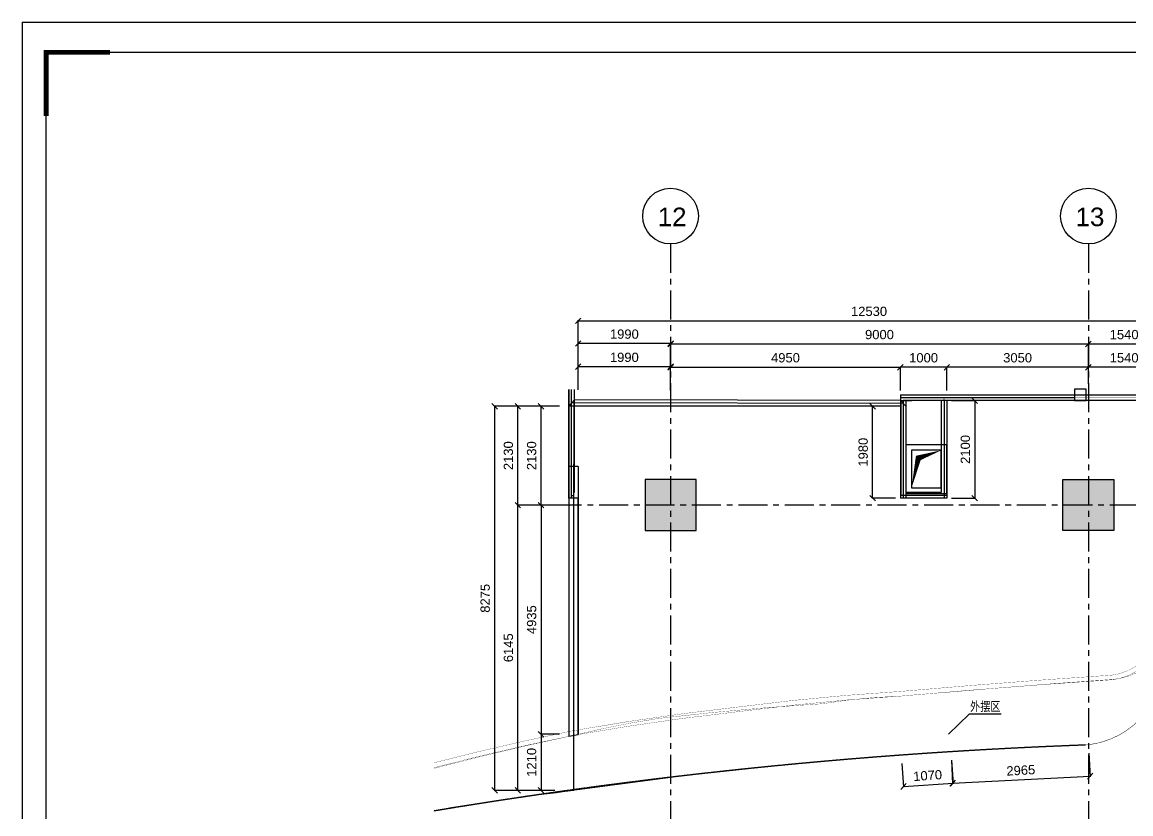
# Model space of a CAD drawing. Header units: inches. Extents: x -17552 to 18736, y -11730 to 13931.
# Drawn here: x -17552 to 6327, y -3118 to 13931 of the extents above; entities that cross this region are included whole.
import ezdxf

# ---------------------------------------------------------------- set-up
doc = ezdxf.new("R2010")
doc.units = ezdxf.units.IN
doc.header["$MEASUREMENT"] = 0
for name, pattern in [('CENTER', [2, 1.25, -0.25, 0.25, -0.25]), ('DASH', [0.35, 0.25, -0.1]), ('DASHED2', [0.375, 0.25, -0.125])]:
    doc.linetypes.add(name, pattern=pattern)
doc.layers.add('Border', color=1, linetype='Continuous', plot=False)
for name, color, linetype in [('DIM', 3, 'Continuous'), ('DIM TEXT', 7, 'Continuous'), ('I-Part-Glas-FhNw', 5, 'Continuous'), ('I-地坪-示意线', 1, 'Continuous'), ('I—隔墙—砖墙', 210, 'Continuous'), ('L01-COL', 5, 'Continuous'), ('L01-WAL', 2, 'Continuous'), ('L07-WAL', 2, 'Continuous'), ('L07-WALL', 2, 'Continuous'), ('WALL', 255, 'Continuous'), ('墙体', 7, 'Continuous'), ('柱', 7, 'Continuous'), ('轴线', 10, 'CENTER')]:
    doc.layers.add(name, color=color, linetype=linetype)
doc.layers.add('I-Area-Rent', color=7, linetype='Continuous', true_color=0xff1414)
doc.layers.add('租户合同线', color=5, linetype='Continuous', lineweight=50)
doc.styles.get("Standard").update_dxf_attribs({"font": 'arial.ttf'})
doc.dimstyles.new('DIM-200MM', dxfattribs={"dimtxt": 200, "dimasz": 120, "dimexe": 10, "dimexo": 100, "dimgap": 100, "dimtad": 1, "dimdec": 0, "dimrnd": 5, "dimzin": 1, "dimdsep": 46, "dimtxsty": 'Standard', "dimblk": 'OBLIQUE', "dimcen": 0.5, "dimdle": 1, "dimclrd": 256, "dimclre": 256, "dimclrt": 7, "dimaunit": 1, "dimadec": 0, "dimazin": 0, "dimtfac": 1, "dimtdec": 0, "dimtix": 1, "dimtmove": 2, "dimatfit": 3, "dimfxl": 500, "dimfxlon": 1, "dimtolj": 1, "dimtzin": 1, "dimarcsym": 0})

# ---------------------------------------------------------------- blocks, each defined once
blk = doc.blocks.new('_Oblique')
at = {"color": 0, "linetype": 'ByBlock', "lineweight": -2}
blk.add_line((-0.5, -0.5), (0.5, 0.5), dxfattribs=at)
blk = doc.blocks.new('*D3')
at = {"layer": 'DEFPOINTS', "color": 0, "transparency": 16777216}
for p in [(2233, 5780), (2233, 3680), (2965, 3680)]:
    blk.add_point(p, dxfattribs=at)
at = {"layer": 'DIM', "lineweight": -2, "transparency": 16777216}
for p, q in [((2465, 5780), (2975, 5780)), ((2965, 5781), (2965, 3679)), ((2465, 3680), (2975, 3680))]:
    blk.add_line(p, q, dxfattribs=at)
at = {"layer": 'DIM', "lineweight": -2, "transparency": 16777216, "xscale": 120, "yscale": 120, "zscale": 120}
for p, rotation in [((2965, 5780), 90), ((2965, 3680), 270)]:
    blk.add_blockref('_Oblique', p, dxfattribs=dict(at, rotation=rotation))
at = {"layer": 'DIM', "color": 7, "transparency": 16777216, "insert": (2763, 4730), "char_height": 200, "attachment_point": 5, "rotation": 90}
blk.add_mtext('\\A1;2100', dxfattribs=at)
blk = doc.blocks.new('*D5')
at = {"layer": 'DEFPOINTS', "color": 0, "transparency": 16777216}
for p in [(764, 5660), (1363, 5660), (1361, 3680)]:
    blk.add_point(p, dxfattribs=at)
at = {"layer": 'DIM', "lineweight": -2, "transparency": 16777216}
for p, q in [((1263, 5660), (754, 5660)), ((764, 3679), (764, 5661)), ((1261, 3680), (754, 3680))]:
    blk.add_line(p, q, dxfattribs=at)
at = {"layer": 'DIM', "lineweight": -2, "transparency": 16777216, "xscale": 120, "yscale": 120, "zscale": 120}
for p, rotation in [((764, 5660), 90), ((764, 3680), 270)]:
    blk.add_blockref('_Oblique', p, dxfattribs=dict(at, rotation=rotation))
at = {"layer": 'DIM', "color": 7, "transparency": 16777216, "insert": (562, 4670), "char_height": 200, "attachment_point": 5, "rotation": 90}
blk.add_mtext('\\A1;1980', dxfattribs=at)
blk = doc.blocks.new('*D6')
at = {"layer": 'DEFPOINTS', "color": 0, "transparency": 16777216}
for p in [(5413, 6500), (5413, 6040), (6953, 6040)]:
    blk.add_point(p, dxfattribs=at)
at = {"layer": 'DIM', "lineweight": -2, "transparency": 16777216}
for p, q in [((6954, 6500), (5412, 6500)), ((5413, 6140), (5413, 6510)), ((6953, 6140), (6953, 6510))]:
    blk.add_line(p, q, dxfattribs=at)
at = {"layer": 'DIM', "lineweight": -2, "transparency": 16777216, "xscale": 120, "yscale": 120, "zscale": 120, "rotation": 180}
blk.add_blockref('_Oblique', (5413, 6500), dxfattribs=at)
at = {"layer": 'DIM', "lineweight": -2, "transparency": 16777216, "xscale": 120, "yscale": 120, "zscale": 120}
blk.add_blockref('_Oblique', (6953, 6500), dxfattribs=at)
at = {"layer": 'DIM', "color": 7, "transparency": 16777216, "insert": (6183, 6702), "char_height": 200, "attachment_point": 5}
blk.add_mtext('\\A1;1540', dxfattribs=at)
blk = doc.blocks.new('*D7')
at = {"layer": 'DEFPOINTS', "color": 0, "transparency": 16777216}
for p in [(2363, 6500), (2363, 6040), (5413, 6040)]:
    blk.add_point(p, dxfattribs=at)
at = {"layer": 'DIM', "lineweight": -2, "transparency": 16777216}
for p, q in [((5414, 6500), (2362, 6500)), ((2363, 6140), (2363, 6510)), ((5413, 6140), (5413, 6510))]:
    blk.add_line(p, q, dxfattribs=at)
at = {"layer": 'DIM', "lineweight": -2, "transparency": 16777216, "xscale": 120, "yscale": 120, "zscale": 120, "rotation": 180}
blk.add_blockref('_Oblique', (2363, 6500), dxfattribs=at)
at = {"layer": 'DIM', "lineweight": -2, "transparency": 16777216, "xscale": 120, "yscale": 120, "zscale": 120}
blk.add_blockref('_Oblique', (5413, 6500), dxfattribs=at)
at = {"layer": 'DIM', "color": 7, "transparency": 16777216, "insert": (3888, 6702), "char_height": 200, "attachment_point": 5}
blk.add_mtext('\\A1;3050', dxfattribs=at)
blk = doc.blocks.new('*D9')
at = {"layer": 'DEFPOINTS', "color": 0, "transparency": 16777216}
for p in [(5413, 7000), (5413, 6140), (6953, 6140)]:
    blk.add_point(p, dxfattribs=at)
at = {"layer": 'DIM', "lineweight": -2, "transparency": 16777216}
for p, q in [((6954, 7000), (5412, 7000)), ((5413, 6500), (5413, 7010)), ((6953, 6500), (6953, 7010))]:
    blk.add_line(p, q, dxfattribs=at)
at = {"layer": 'DIM', "lineweight": -2, "transparency": 16777216, "xscale": 120, "yscale": 120, "zscale": 120, "rotation": 180}
blk.add_blockref('_Oblique', (5413, 7000), dxfattribs=at)
at = {"layer": 'DIM', "lineweight": -2, "transparency": 16777216, "xscale": 120, "yscale": 120, "zscale": 120}
blk.add_blockref('_Oblique', (6953, 7000), dxfattribs=at)
at = {"layer": 'DIM', "color": 7, "transparency": 16777216, "insert": (6183, 7202), "char_height": 200, "attachment_point": 5}
blk.add_mtext('\\A1;1540', dxfattribs=at)
blk = doc.blocks.new('*D10')
at = {"layer": 'DEFPOINTS', "color": 0, "transparency": 16777216}
for p in [(-3587, 7000), (-3587, 6140), (5413, 6140)]:
    blk.add_point(p, dxfattribs=at)
at = {"layer": 'DIM', "lineweight": -2, "transparency": 16777216}
for p, q in [((5414, 7000), (-3588, 7000)), ((-3587, 6500), (-3587, 7010)), ((5413, 6500), (5413, 7010))]:
    blk.add_line(p, q, dxfattribs=at)
at = {"layer": 'DIM', "lineweight": -2, "transparency": 16777216, "xscale": 120, "yscale": 120, "zscale": 120, "rotation": 180}
blk.add_blockref('_Oblique', (-3587, 7000), dxfattribs=at)
at = {"layer": 'DIM', "lineweight": -2, "transparency": 16777216, "xscale": 120, "yscale": 120, "zscale": 120}
blk.add_blockref('_Oblique', (5413, 7000), dxfattribs=at)
at = {"layer": 'DIM', "color": 7, "transparency": 16777216, "insert": (913, 7202), "char_height": 200, "attachment_point": 5}
blk.add_mtext('\\A1;9000', dxfattribs=at)
blk = doc.blocks.new('*D11')
at = {"layer": 'DEFPOINTS', "color": 0, "transparency": 16777216}
for p in [(1363, 6500), (2363, 5760), (1363, 5700)]:
    blk.add_point(p, dxfattribs=at)
at = {"layer": 'DIM', "lineweight": -2, "transparency": 16777216}
for p, q in [((2364, 6500), (1362, 6500)), ((1363, 6000), (1363, 6510)), ((2363, 6000), (2363, 6510))]:
    blk.add_line(p, q, dxfattribs=at)
at = {"layer": 'DIM', "lineweight": -2, "transparency": 16777216, "xscale": 120, "yscale": 120, "zscale": 120, "rotation": 180}
blk.add_blockref('_Oblique', (1363, 6500), dxfattribs=at)
at = {"layer": 'DIM', "lineweight": -2, "transparency": 16777216, "xscale": 120, "yscale": 120, "zscale": 120}
blk.add_blockref('_Oblique', (2363, 6500), dxfattribs=at)
at = {"layer": 'DIM', "color": 7, "transparency": 16777216, "insert": (1863, 6702), "char_height": 200, "attachment_point": 5}
blk.add_mtext('\\A1;1000', dxfattribs=at)
blk = doc.blocks.new('*D12')
at = {"layer": 'DEFPOINTS', "color": 0, "transparency": 16777216}
for p in [(1363, 6500), (-3587, 5707), (1363, 5700)]:
    blk.add_point(p, dxfattribs=at)
at = {"layer": 'DIM', "lineweight": -2, "transparency": 16777216}
for p, q in [((-3588, 6500), (1364, 6500)), ((-3587, 6000), (-3587, 6510)), ((1363, 6000), (1363, 6510))]:
    blk.add_line(p, q, dxfattribs=at)
at = {"layer": 'DIM', "lineweight": -2, "transparency": 16777216, "xscale": 120, "yscale": 120, "zscale": 120, "rotation": 180}
blk.add_blockref('_Oblique', (-3587, 6500), dxfattribs=at)
at = {"layer": 'DIM', "lineweight": -2, "transparency": 16777216, "xscale": 120, "yscale": 120, "zscale": 120}
blk.add_blockref('_Oblique', (1363, 6500), dxfattribs=at)
at = {"layer": 'DIM', "color": 7, "transparency": 16777216, "insert": (-1112, 6702), "char_height": 200, "attachment_point": 5}
blk.add_mtext('\\A1;4950', dxfattribs=at)
blk = doc.blocks.new('*D13')
at = {"layer": 'DEFPOINTS', "color": 0, "transparency": 16777216}
for p in [(-5577, 6510), (-5577, 5700), (-3587, 5707)]:
    blk.add_point(p, dxfattribs=at)
at = {"layer": 'DIM', "lineweight": -2, "transparency": 16777216}
for p, q in [((-3586, 6510), (-5578, 6510)), ((-5577, 6010), (-5577, 6520)), ((-3587, 6010), (-3587, 6520))]:
    blk.add_line(p, q, dxfattribs=at)
at = {"layer": 'DIM', "lineweight": -2, "transparency": 16777216, "xscale": 120, "yscale": 120, "zscale": 120, "rotation": 180}
blk.add_blockref('_Oblique', (-5577, 6510), dxfattribs=at)
at = {"layer": 'DIM', "lineweight": -2, "transparency": 16777216, "xscale": 120, "yscale": 120, "zscale": 120}
blk.add_blockref('_Oblique', (-3587, 6510), dxfattribs=at)
at = {"layer": 'DIM', "color": 7, "transparency": 16777216, "insert": (-4582, 6712), "char_height": 200, "attachment_point": 5}
blk.add_mtext('\\A1;1990', dxfattribs=at)
blk = doc.blocks.new('*D14')
at = {"layer": 'DEFPOINTS', "color": 0, "transparency": 16777216}
for p in [(6953, 7500), (-5577, 6290), (6953, 6350)]:
    blk.add_point(p, dxfattribs=at)
at = {"layer": 'DIM', "lineweight": -2, "transparency": 16777216}
for p, q in [((-5578, 7500), (6954, 7500)), ((-5577, 7000), (-5577, 7510)), ((6953, 7000), (6953, 7510))]:
    blk.add_line(p, q, dxfattribs=at)
at = {"layer": 'DIM', "lineweight": -2, "transparency": 16777216, "xscale": 120, "yscale": 120, "zscale": 120, "rotation": 180}
blk.add_blockref('_Oblique', (-5577, 7500), dxfattribs=at)
at = {"layer": 'DIM', "lineweight": -2, "transparency": 16777216, "xscale": 120, "yscale": 120, "zscale": 120}
blk.add_blockref('_Oblique', (6953, 7500), dxfattribs=at)
at = {"layer": 'DIM', "color": 7, "transparency": 16777216, "insert": (688, 7702), "char_height": 200, "attachment_point": 5}
blk.add_mtext('\\A1;12530', dxfattribs=at)
blk = doc.blocks.new('*D15')
at = {"layer": 'DEFPOINTS', "color": 0, "transparency": 16777216}
for p in [(-6377, 5660), (-5877, 5660), (-5877, 3530)]:
    blk.add_point(p, dxfattribs=at)
at = {"layer": 'DIM', "lineweight": -2, "transparency": 16777216}
for p, q in [((-5977, 5660), (-6387, 5660)), ((-6377, 3529), (-6377, 5661)), ((-5977, 3530), (-6387, 3530))]:
    blk.add_line(p, q, dxfattribs=at)
at = {"layer": 'DIM', "lineweight": -2, "transparency": 16777216, "xscale": 120, "yscale": 120, "zscale": 120}
for p, rotation in [((-6377, 5660), 90), ((-6377, 3530), 270)]:
    blk.add_blockref('_Oblique', p, dxfattribs=dict(at, rotation=rotation))
at = {"layer": 'DIM', "color": 7, "transparency": 16777216, "insert": (-6579, 4595), "char_height": 200, "attachment_point": 5, "rotation": 90}
blk.add_mtext('\\A1;2130', dxfattribs=at)
blk = doc.blocks.new('*D16')
at = {"layer": 'DEFPOINTS', "color": 0, "transparency": 16777216}
for p in [(-5877, 3530), (-6377, -1404), (-5877, -1404)]:
    blk.add_point(p, dxfattribs=at)
at = {"layer": 'DIM', "lineweight": -2, "transparency": 16777216}
for p, q in [((-5977, 3530), (-6387, 3530)), ((-6377, 3531), (-6377, -1405)), ((-5977, -1404), (-6387, -1404))]:
    blk.add_line(p, q, dxfattribs=at)
at = {"layer": 'DIM', "lineweight": -2, "transparency": 16777216, "xscale": 120, "yscale": 120, "zscale": 120}
for p, rotation in [((-6377, 3530), 90), ((-6377, -1404), 270)]:
    blk.add_blockref('_Oblique', p, dxfattribs=dict(at, rotation=rotation))
at = {"layer": 'DIM', "color": 7, "transparency": 16777216, "insert": (-6579, 1063), "char_height": 200, "attachment_point": 5, "rotation": 90}
blk.add_mtext('\\A1;4935', dxfattribs=at)
blk = doc.blocks.new('*D17')
at = {"layer": 'DEFPOINTS', "color": 0, "transparency": 16777216}
for p in [(-5877, -1404), (-6377, -2614), (-5977, -2614)]:
    blk.add_point(p, dxfattribs=at)
at = {"layer": 'DIM', "lineweight": -2, "transparency": 16777216}
for p, q in [((-5977, -1404), (-6387, -1404)), ((-6377, -1403), (-6377, -2615)), ((-6077, -2614), (-6387, -2614))]:
    blk.add_line(p, q, dxfattribs=at)
at = {"layer": 'DIM', "lineweight": -2, "transparency": 16777216, "xscale": 120, "yscale": 120, "zscale": 120}
for p, rotation in [((-6377, -1404), 90), ((-6377, -2614), 270)]:
    blk.add_blockref('_Oblique', p, dxfattribs=dict(at, rotation=rotation))
at = {"layer": 'DIM', "color": 7, "transparency": 16777216, "insert": (-6579, -2009), "char_height": 200, "attachment_point": 5, "rotation": 90}
blk.add_mtext('\\A1;1210', dxfattribs=at)
blk = doc.blocks.new('*D18')
at = {"layer": 'DEFPOINTS', "color": 0, "transparency": 16777216}
for p in [(-6877, 3530), (-5977, 3530), (-6077, -2614)]:
    blk.add_point(p, dxfattribs=at)
at = {"layer": 'DIM', "lineweight": -2, "transparency": 16777216}
for p, q in [((-6377, 3530), (-6887, 3530)), ((-6877, -2615), (-6877, 3531)), ((-6377, -2614), (-6887, -2614))]:
    blk.add_line(p, q, dxfattribs=at)
at = {"layer": 'DIM', "lineweight": -2, "transparency": 16777216, "xscale": 120, "yscale": 120, "zscale": 120}
for p, rotation in [((-6877, 3530), 90), ((-6877, -2614), 270)]:
    blk.add_blockref('_Oblique', p, dxfattribs=dict(at, rotation=rotation))
at = {"layer": 'DIM', "color": 7, "transparency": 16777216, "insert": (-7079, 458), "char_height": 200, "attachment_point": 5, "rotation": 90}
blk.add_mtext('\\A1;6145', dxfattribs=at)
blk = doc.blocks.new('*D19')
at = {"layer": 'DEFPOINTS', "color": 0, "transparency": 16777216}
for p in [(-6877, 5660), (-5977, 5660), (-5977, 3530)]:
    blk.add_point(p, dxfattribs=at)
at = {"layer": 'DIM', "lineweight": -2, "transparency": 16777216}
for p, q in [((-6377, 5660), (-6887, 5660)), ((-6877, 3529), (-6877, 5661)), ((-6377, 3530), (-6887, 3530))]:
    blk.add_line(p, q, dxfattribs=at)
at = {"layer": 'DIM', "lineweight": -2, "transparency": 16777216, "xscale": 120, "yscale": 120, "zscale": 120}
for p, rotation in [((-6877, 5660), 90), ((-6877, 3530), 270)]:
    blk.add_blockref('_Oblique', p, dxfattribs=dict(at, rotation=rotation))
at = {"layer": 'DIM', "color": 7, "transparency": 16777216, "insert": (-7079, 4595), "char_height": 200, "attachment_point": 5, "rotation": 90}
blk.add_mtext('\\A1;2130', dxfattribs=at)
blk = doc.blocks.new('*D20')
at = {"layer": 'DEFPOINTS', "color": 0, "transparency": 16777216}
for p in [(-6077, 5660), (-7377, -2614), (-6177, -2614)]:
    blk.add_point(p, dxfattribs=at)
at = {"layer": 'DIM', "lineweight": -2, "transparency": 16777216}
for p, q in [((-6877, 5660), (-7387, 5660)), ((-7377, 5661), (-7377, -2615)), ((-6877, -2614), (-7387, -2614))]:
    blk.add_line(p, q, dxfattribs=at)
at = {"layer": 'DIM', "lineweight": -2, "transparency": 16777216, "xscale": 120, "yscale": 120, "zscale": 120}
for p, rotation in [((-7377, 5660), 90), ((-7377, -2614), 270)]:
    blk.add_blockref('_Oblique', p, dxfattribs=dict(at, rotation=rotation))
at = {"layer": 'DIM', "color": 7, "transparency": 16777216, "insert": (-7579, 1523), "char_height": 200, "attachment_point": 5, "rotation": 90}
blk.add_mtext('\\A1;8275', dxfattribs=at)
blk = doc.blocks.new('*D38')
at = {"layer": 'DEFPOINTS', "color": 0, "transparency": 16777216}
for p in [(5413, -1630), (2452, -1782), (5448, -2308)]:
    blk.add_point(p, dxfattribs=at)
at = {"layer": 'DIM', "lineweight": -2, "transparency": 16777216}
for p, q in [((5423, -1809), (5449, -2318)), ((2461, -1960), (2487, -2470)), ((2485, -2460), (5449, -2308))]:
    blk.add_line(p, q, dxfattribs=at)
at = {"layer": 'DIM', "lineweight": -2, "transparency": 16777216, "xscale": 120, "yscale": 120, "zscale": 120}
for p, rotation in [((5448, -2308), 2.93024943513834), ((2486, -2460), 182.9302494351384)]:
    blk.add_blockref('_Oblique', p, dxfattribs=dict(at, rotation=rotation))
at = {"layer": 'DIM', "color": 7, "transparency": 16777216, "insert": (3957, -2182), "char_height": 200, "attachment_point": 5, "rotation": 2.9302}
blk.add_mtext('\\A1;2965', dxfattribs=at)
blk = doc.blocks.new('*D39')
at = {"layer": 'DEFPOINTS', "color": 0, "transparency": 16777216}
for p in [(1384, -1855), (2451, -1782), (2497, -2459)]:
    blk.add_point(p, dxfattribs=at)
at = {"layer": 'DIM', "lineweight": -2, "transparency": 16777216}
for p, q in [((1396, -2033), (1430, -2542)), ((2463, -1960), (2498, -2469)), ((1429, -2532), (2498, -2459))]:
    blk.add_line(p, q, dxfattribs=at)
at = {"layer": 'DIM', "lineweight": -2, "transparency": 16777216, "xscale": 120, "yscale": 120, "zscale": 120}
for p, rotation in [((1430, -2532), 183.8936146743982), ((2497, -2459), 3.89361467439824)]:
    blk.add_blockref('_Oblique', p, dxfattribs=dict(at, rotation=rotation))
at = {"layer": 'DIM', "color": 7, "transparency": 16777216, "insert": (1950, -2294), "char_height": 200, "attachment_point": 5, "rotation": 3.8936}
blk.add_mtext('\\A1;1070', dxfattribs=at)
blk = doc.blocks.new('*D41')
at = {"layer": 'DEFPOINTS', "color": 0, "transparency": 16777216}
for p in [(-5577, 7010), (-5577, 6200), (-3587, 6207)]:
    blk.add_point(p, dxfattribs=at)
at = {"layer": 'DIM', "lineweight": -2, "transparency": 16777216}
for p, q in [((-3586, 7010), (-5578, 7010)), ((-5577, 6510), (-5577, 7020)), ((-3587, 6510), (-3587, 7020))]:
    blk.add_line(p, q, dxfattribs=at)
at = {"layer": 'DIM', "lineweight": -2, "transparency": 16777216, "xscale": 120, "yscale": 120, "zscale": 120, "rotation": 180}
blk.add_blockref('_Oblique', (-5577, 7010), dxfattribs=at)
at = {"layer": 'DIM', "lineweight": -2, "transparency": 16777216, "xscale": 120, "yscale": 120, "zscale": 120}
blk.add_blockref('_Oblique', (-3587, 7010), dxfattribs=at)
at = {"layer": 'DIM', "color": 7, "transparency": 16777216, "insert": (-4582, 7212), "char_height": 200, "attachment_point": 5}
blk.add_mtext('\\A1;1990', dxfattribs=at)
blk = doc.blocks.new('*D42')
at = {"layer": 'DEFPOINTS', "color": 0, "transparency": 16777216}
for p in [(-5677, -2823), (-3587, -2823), (-3587, -3877)]:
    blk.add_point(p, dxfattribs=at)
at = {"layer": 'DIM', "lineweight": -2, "transparency": 16777216}
for p, q in [((-5677, -3377), (-5677, -3887)), ((-3587, -3377), (-3587, -3887)), ((-5678, -3877), (-3586, -3877))]:
    blk.add_line(p, q, dxfattribs=at)
at = {"layer": 'DIM', "lineweight": -2, "transparency": 16777216, "xscale": 120, "yscale": 120, "zscale": 120, "rotation": 180}
blk.add_blockref('_Oblique', (-5677, -3877), dxfattribs=at)
at = {"layer": 'DIM', "lineweight": -2, "transparency": 16777216, "xscale": 120, "yscale": 120, "zscale": 120}
blk.add_blockref('_Oblique', (-3587, -3877), dxfattribs=at)
at = {"layer": 'DIM', "color": 7, "transparency": 16777216, "insert": (-4632, -3675), "char_height": 200, "attachment_point": 5}
blk.add_mtext('\\A1;2090', dxfattribs=at)
blk = doc.blocks.new('*D43')
at = {"layer": 'DEFPOINTS', "color": 0, "transparency": 16777216}
for p in [(-3587, -2823), (5413, -2823), (-3587, -3877)]:
    blk.add_point(p, dxfattribs=at)
at = {"layer": 'DIM', "lineweight": -2, "transparency": 16777216}
for p, q in [((-3587, -3377), (-3587, -3887)), ((5413, -3377), (5413, -3887)), ((5414, -3877), (-3588, -3877))]:
    blk.add_line(p, q, dxfattribs=at)
at = {"layer": 'DIM', "lineweight": -2, "transparency": 16777216, "xscale": 120, "yscale": 120, "zscale": 120, "rotation": 180}
blk.add_blockref('_Oblique', (-3587, -3877), dxfattribs=at)
at = {"layer": 'DIM', "lineweight": -2, "transparency": 16777216, "xscale": 120, "yscale": 120, "zscale": 120}
blk.add_blockref('_Oblique', (5413, -3877), dxfattribs=at)
at = {"layer": 'DIM', "color": 7, "transparency": 16777216, "insert": (913, -3675), "char_height": 200, "attachment_point": 5}
blk.add_mtext('\\A1;9000', dxfattribs=at)
blk = doc.blocks.new('*D44')
at = {"layer": 'DEFPOINTS', "color": 0, "transparency": 16777216}
for p in [(7053, 352), (5413, -2823), (7053, -3877)]:
    blk.add_point(p, dxfattribs=at)
at = {"layer": 'DIM', "lineweight": -2, "transparency": 16777216}
for p, q in [((5413, -3377), (5413, -3887)), ((7053, -3377), (7053, -3887)), ((5412, -3877), (7054, -3877))]:
    blk.add_line(p, q, dxfattribs=at)
at = {"layer": 'DIM', "lineweight": -2, "transparency": 16777216, "xscale": 120, "yscale": 120, "zscale": 120, "rotation": 180}
blk.add_blockref('_Oblique', (5413, -3877), dxfattribs=at)
at = {"layer": 'DIM', "lineweight": -2, "transparency": 16777216, "xscale": 120, "yscale": 120, "zscale": 120}
blk.add_blockref('_Oblique', (7053, -3877), dxfattribs=at)
at = {"layer": 'DIM', "color": 7, "transparency": 16777216, "insert": (6233, -3675), "char_height": 200, "attachment_point": 5}
blk.add_mtext('\\A1;1640', dxfattribs=at)

msp = doc.modelspace()

# ---------------------------------------------------------------- hatches: boundary and pattern name
at = {"layer": 'WALL'}
h = msp.add_hatch(color=256, dxfattribs=at)
h.dxf.hatch_style = 1
h.paths.add_polyline_path([(-4136.6, 4080.2), (-4136.6, 2980.2), (-3036.6, 2980.2), (-3036.6, 4080.2)])
h = msp.add_hatch(color=256, dxfattribs=at)
h.dxf.hatch_style = 1
h.paths.add_polyline_path([(4863.4, 4080.2), (4863.4, 2980.2), (5963.4, 2980.2), (5963.4, 4080.2)])

# ---------------------------------------------------------------- linework, layer by layer
at = {"color": 3}
msp.add_line((3534.5, -969.4), (2843.9, -969.4), dxfattribs=at)
for points in [[(-17552.2, 13931), (18735.8, 13931)], [(-17552.2, 13931), (-17552.2, -11729.8), (18735.8, -11729.8)]]:
    msp.add_lwpolyline(points)
at = {"const_width": 103.7}
msp.add_lwpolyline([(-17033.8, 11910.8), (-17033.8, 13283), (-15661.5, 13283)], dxfattribs=at)
msp.add_lwpolyline([(-17033.8, 13283), (18217.4, 13283), (18217.4, -11081.8), (-17033.8, -11081.8)], close=True)
at = {"layer": 'Border', "color": 7, "linetype": 'Continuous'}
for p, q in [((1423.6, 5780.2), (1423.4, 5720.2)), ((1553.4, 5780.2), (1423.6, 5780.2))]:
    msp.add_line(p, q, dxfattribs=at)
msp.add_lwpolyline([(1423.4, 5720.2), (-5718.8, 5730.2), (-5718.8, 6019.3)], dxfattribs=at)
at = {"layer": 'DIM'}
msp.add_line((2843.9, -969.4), (2400.8, -1403.7), dxfattribs=at)
for centre in [(-3586.6, 9755.8), (5413.4, 9755.8)]:
    msp.add_circle(centre, 600, dxfattribs=at)
at = {"layer": 'I-Area-Rent', "color": 9, "linetype": 'DASH', "ltscale": 150}
msp.add_line((-5724.4, 3740.2), (-5676.8, 3740.2), dxfattribs=at)
at = {"layer": 'I-Area-Rent', "color": 9, "linetype": 'DASH', "ltscale": 150, "const_width": 5}
for points in [[(-5676.8, 3740.2), (-5676.8, -2599.8, 0.0069152), (-8679.9, -3057.7, 0.0069152)], [(-8679.9, -2138.5, -0.0121385), (-5676.8, -1428.2)]]:
    msp.add_lwpolyline(points, format="xyb", dxfattribs=at)
msp.add_lwpolyline([(7053.4, 177.5), (7019.4, 830.2, -0.204277), (6695, 69.4, -0.1475495), (5919.6, -223.5, 0.004354), (2370.1, -501, 0.0041948), (1369.6, -582.9, 0.032409), (-322.9, -748, 0.0152043), (-3871.9, -1067.7, 0.0222529), (-5676.8, -1428.2), (-5676.8, -2599.8, -0.0073403), (-2476.5, -2204.8, -0.0078822), (1383.4, -1854.6, -0.0090387), (5348, -1637.3, 0.3828533)], format="xyb", close=True, dxfattribs=at)
at = {"layer": 'I-Part-Glas-FhNw', "color": 7, "linetype": 'DASHED2', "ltscale": 75, "const_width": 5}
for points in [[(6954.4, 893.3, -0.3384554), (5911.3, -131.9, 0.0056915), (1362.2, -483.1, 0.0175415), (-2107.6, -814.9, 0.0166566), (-5695.4, -1329.9, 0.0139507), (-8679.9, -2018.9, 0.0139507)], [(7053.4, 879.2, -0.3390917), (5920.7, -231.5, 0.0056968), (1369.6, -582.9, 0.017554), (-2095.6, -914.2, 0.0166562), (-5676.8, -1428.2, 0.0140643), (-8679.9, -2122.3, 0.0140643)]]:
    msp.add_lwpolyline(points, format="xyb", dxfattribs=at)
at = {"layer": 'I-地坪-示意线', "color": 8, "linetype": 'CENTER'}
msp.add_lwpolyline([(-8679.9, -3057.7, -0.0321273), (5348, -1637.3)], format="xyb", dxfattribs=at)
at = {"layer": 'I—隔墙—砖墙', "color": 7, "linetype": 'ByBlock'}
for points in [[(1483.4, 5780.2), (1483.4, 3680.2)], [(-5776.8, 4359.7), (-5776.8, -1448.6)], [(-5576.8, 4359.7), (-5576.8, -1407.1)]]:
    msp.add_lwpolyline(points, dxfattribs=at)
at = {"layer": 'L01-COL', "color": 7}
for p, q in [((5113.5, 6030.2), (5113.5, 5780.2)), ((5363.5, 6030.2), (5113.5, 6030.2)), ((5363.5, 5780.2), (5363.5, 6030.2)), ((1363.4, 5905.2), (1363.4, 5780.2)), ((1363.4, 5780.2), (1613.4, 5780.2)), ((5113.5, 5780.2), (5363.5, 5780.2))]:
    msp.add_line(p, q, dxfattribs=at)
at = {"layer": 'L01-WAL', "color": 0}
for p, q in [((1363.4, 5900.2), (1363.4, 3680.2)), ((1423.4, 5780.2), (1423.4, 3680.2)), ((1483.4, 5780.2), (1483.4, 3800.2)), ((2243.4, 5780.2), (2243.4, 3800.2)), ((2303.4, 5780.2), (2303.4, 3680.2)), ((2363.4, 5780.2), (2363.4, 3680.2)), ((2363.4, 3740.2), (1363.4, 3740.2)), ((2363.4, 3680.2), (1363.4, 3680.2)), ((2243.4, 3800.2), (1483.4, 3800.2))]:
    msp.add_line(p, q, dxfattribs=at)
at = {"layer": 'L01-WAL', "color": 7}
for p, q in [((5113.5, 5840.2), (1363.4, 5842.7)), ((1493.4, 5780.2), (1493.4, 5780.2)), ((6693.4, 5780.2), (1553.4, 5780.2)), ((5113.5, 5900.2), (1613.4, 5900.2)), ((6933.4, 5900.2), (5363.5, 5900.2))]:
    msp.add_line(p, q, dxfattribs=at)
at = {"layer": 'L07-WAL', "color": 7}
for points in [[(4863.4, 4080.2), (5963.4, 4080.2), (5963.4, 2980.2), (4863.4, 2980.2)], [(-5778.8, 3680.2), (-5776.8, -1448.6), (-5576.8, -1407.8), (-5576.8, 3680.2)]]:
    msp.add_lwpolyline(points, close=True, dxfattribs=at)
at = {"layer": 'L07-WALL', "color": 7}
for p, q in [((-5778.8, 6019.3), (-5778.8, 4359.7)), ((-5658.8, 5800.2), (-5658.8, 6019.3)), ((1363.4, 5780.2), (-5658.8, 5800.2)), ((2313.4, 5900.2), (1363.4, 5900.2)), ((1363.4, 5900.2), (1363.4, 5780.2)), ((6933.4, 5900.2), (2433.4, 5900.2))]:
    msp.add_line(p, q, dxfattribs=at)
for points in [[(1363.4, 5660.2), (-5778.8, 5660.2), (-5658.8, 5800.2)], [(1483.4, 5660.2), (1363.4, 5780.2)]]:
    msp.add_lwpolyline(points, dxfattribs=at)
at = {"layer": 'L07-WALL', "color": 3, "const_width": 10}
msp.add_lwpolyline([(7053.4, 879.2), (6953.4, 879.2), (6953.4, 5840.2), (2303.4, 5840.2), (2303.4, 3740.2), (1383.4, 3740.2), (1383.4, 5720.2), (-5676.8, 5730.1), (-5676.8, -2614.5, -0.0182221), (1383.4, -1854.6, -0.0024359), (2451.1, -1781.9, -0.0051905), (5413.4, -1630.3, 0.3860039), (7053.4, 263)], format="xyb", close=True, dxfattribs=at)
at = {"layer": 'L07-WALL', "color": 7}
for points in [[(1483.4, 3780.2), (2363.4, 3780.2), (2363.4, 4830.2), (1483.4, 4830.2)], [(1603.4, 3900.2), (2243.4, 3900.2), (2243.4, 4710.2), (1603.4, 4710.2)]]:
    msp.add_lwpolyline(points, close=True, dxfattribs=at)
msp.add_lwpolyline([(2243.4, 4710.2, 0, 120, 0), (1751.8, 4543.3, 120, 0, 0), (1603.4, 3900.2, 0, 0, 0)], format="xyseb", dxfattribs=at)
at = {"layer": '墙体', "linetype": 'Continuous', "ltscale": 0.0015}
for p, q in [((-5778.8, 3680.2), (-5778.8, 6019.3)), ((-5718.8, 3680.2), (-5718.8, 6019.3)), ((-5658.8, 3800.2), (-5658.8, 6019.3))]:
    msp.add_line(p, q, dxfattribs=at)
at = {"layer": '墙体'}
msp.add_line((-5576.8, 4359.7), (-5776.8, 4359.7), dxfattribs=at)
at = {"layer": '柱', "color": 7, "lineweight": -3}
msp.add_lwpolyline([(-4136.6, 4080.2), (-4136.6, 2980.2), (-3036.6, 2980.2), (-3036.6, 4080.2)], close=True, dxfattribs=at)
at = {"layer": '租户合同线', "color": 7, "linetype": 'Continuous', "lineweight": -3}
msp.add_line((-5718.8, 4419.7), (-5718.8, 6019.3), dxfattribs=at)
at = {"layer": '租户合同线', "color": 7, "linetype": 'Continuous', "lineweight": -3, "ltscale": 150}
for p, q in [((-5680.6, 4419.7), (-5676.8, 3740.2)), ((-5676.8, 3740.2), (-5676.8, -2614.5))]:
    msp.add_line(p, q, dxfattribs=at)
msp.add_arc((3712.7, -77483), 75455, 97.1483, 99.453009, dxfattribs=at)
at = {"layer": '轴线', "ltscale": 500}
for p, q in [((-3586.6, 9155.8), (-3586.6, -4998.4)), ((5413.4, 9155.8), (5413.4, -5153.4)), ((11498.2, 3530.2), (-6876.8, 3530.2))]:
    msp.add_line(p, q, dxfattribs=at)

# ---------------------------------------------------------------- texts
at = {"layer": 'DIM TEXT', "width": 0.8}
msp.add_text('外摆区', height=200, dxfattribs=at).set_placement((2863.9, -905.7))
at = {"layer": 'DIM TEXT', "char_height": 400, "attachment_point": 1}
for s, insert in [('12', (-3864.4, 9937.7)), ('13', (5135.6, 9937.7))]:
    msp.add_mtext_dynamic_manual_height_columns(s, width=10456.675, gutter_width=2, heights=[0], dxfattribs=dict(at, insert=insert))

# ---------------------------------------------------------------- dimensions: what is measured, and where the dimension line sits
at = {"layer": 'DIM'}
for base, p1, p2, picture, middle in [((6953.4, 7500), (-5576.8, 6290.2), (6953.4, 6350.1), '*D14', (688.3, 7702.2)), ((-5576.8, 7009.9), (-3586.6, 6207.1), (-5576.8, 6200.2), '*D41', (-4581.7, 7212.1)), ((-3586.6, 7000.2), (5413.4, 6140.1), (-3586.6, 6140.1), '*D10', (913.4, 7202.3)), ((5413.4, 7000.2), (6953.4, 6140.1), (5413.4, 6140.1), '*D9', (6183.4, 7202.3)), ((-5576.8, 6509.9), (-3586.6, 5707.1), (-5576.8, 5700.2), '*D13', (-4581.7, 6712.1)), ((1363.4, 6500.2), (-3586.6, 5707.1), (1363.4, 5700.2), '*D12', (-1111.6, 6702.3)), ((1363.4, 6500.2), (2363.4, 5760.1), (1363.4, 5700.2), '*D11', (1863.4, 6702.3)), ((2363.4, 6500.2), (5413.4, 6040.2), (2363.4, 6040.2), '*D7', (3888.4, 6702.4)), ((5413.4, 6500.2), (6953.4, 6040.1), (5413.4, 6040.2), '*D6', (6183.4, 6702.3)), ((7053.4, -3877.1), (5413.4, -2823.1), (7053.4, 351.8), '*D44', (6233.4, -3675)), ((-3586.6, -3877.1), (-5676.8, -2823.1), (-3586.6, -2823.1), '*D42', (-4631.7, -3675))]:
    dim = msp.add_linear_dim(base=base, p1=p1, p2=p2, dimstyle='DIM-200MM', dxfattribs=at)
    dim.commit()
    dim.dimension.update_dxf_attribs({"geometry": picture, "text_midpoint": middle})
for base, p1, p2, angle, picture, middle in [((2965.2, 3680.2), (2233.4, 5780.2), (2233.4, 3680.2), 90, '*D3', (2763.1, 4730.2)), ((-7376.8, -2614.5), (-6076.8, 5660.2), (-6176.8, -2614.5), 90, '*D20', (-7578.9, 1522.9)), ((-6876.8, 5660.2), (-5976.8, 3530.2), (-5976.8, 5660.2), 90, '*D19', (-7079, 4595.2)), ((-6376.8, 5660.2), (-5876.8, 3530.2), (-5876.8, 5660.2), 90, '*D15', (-6579, 4595.2)), ((764, 5660.2), (1360.6, 3680.2), (1363.4, 5660.2), 90, '*D5', (561.8, 4670.2)), ((-6876.8, 3530.2), (-6076.8, -2614.5), (-5976.8, 3530.2), 90, '*D18', (-7078.9, 457.8)), ((-6376.8, -1403.8), (-5876.8, 3530.2), (-5876.8, -1403.8), 90, '*D16', (-6579, 1063.2)), ((-6376.8, -2614.5), (-5876.8, -1403.8), (-5976.8, -2614.5), 90, '*D17', (-6578.9, -2009.1)), ((-3586.6, -3877.1), (5413.4, -2823.1), (-3586.6, -2823.1), 180, '*D43', (913.4, -3675))]:
    dim = msp.add_linear_dim(base=base, p1=p1, p2=p2, angle=angle, dimstyle='DIM-200MM', dxfattribs=at)
    dim.commit()
    dim.dimension.update_dxf_attribs({"geometry": picture, "text_midpoint": middle})
for p1, p2, distance, picture, middle in [((2451.6, -1781.9), (5413.4, -1630.3), -678.7, '*D38', (3956.9, -2182.1)), ((1383.6, -1854.6), (2450.9, -1782), -678.6, '*D39', (1949.6, -2293.6))]:
    dim = msp.add_aligned_dim(p1=p1, p2=p2, distance=distance, dimstyle='DIM-200MM', dxfattribs=at)
    dim.commit()
    dim.dimension.update_dxf_attribs({"geometry": picture, "text_midpoint": middle})

doc.saveas('drawing.dxf')
